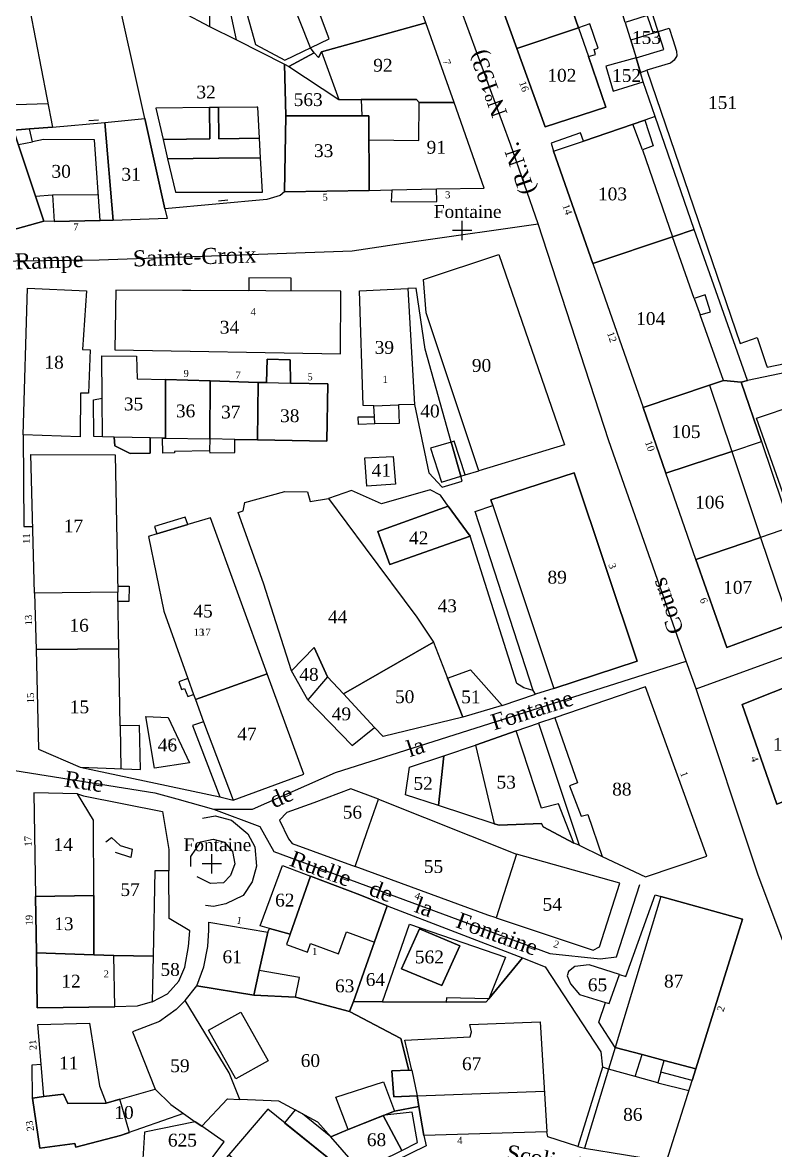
# Model space of a CAD drawing. Extents: x 1207245 to 1207999, y 6153356 to 6154119.
# Drawn here: x 1207398.5 to 1207515.9, y 6153678.6 to 6153854.7 of the extents above; entities that cross this region are included whole.
import ezdxf

# ---------------------------------------------------------------- set-up
doc = ezdxf.new("R2010")
doc.units = 0
doc.linetypes.add('CONTINU', pattern=[0])
doc.layers.get('0').update_dxf_attribs({"linetype": 'CONTINU'})
for name, color, linetype in [('1PARCELLE', 7, 'CONTINU'), ('1TROUPARCELLE', 7, 'CONTINU'), ('1ZONCOMM', 7, 'CONTINU'), ('3BATIDUR', 7, 'CONTINU'), ('3BATILEGER', 7, 'CONTINU'), ('3CALVAIRE', 7, 'CONTINU'), ('3CALVAIRETEX', 7, 'CONTINU'), ('3FISCLINE', 7, 'CONTINUOUS'), ('3LIMNONPARC', 7, 'CONTINU'), ('3MURNONMI', 7, 'CONTINU'), ('3NUMVOIE', 7, 'CONTINU'), ('3PARCELLETEX', 7, 'CONTINU'), ('3SENTIER', 7, 'CONTINU'), ('3SENTIERTEX', 7, 'CONTINU'), ('3TROUBATI', 7, 'CONTINU'), ('3ZONCOMMTEX', 7, 'CONTINU')]:
    doc.layers.add(name, color=color, linetype=linetype)
doc.styles.get("Standard").update_dxf_attribs({"font": 'Times New Roman'})

# ---------------------------------------------------------------- blocks, each defined once
blk = doc.blocks.new('MURNOMI')
blk.add_line((-0.75, 0.5), (0.75, 0.5))
blk = doc.blocks.new('DETATOPO')
for points in [[(-1.5, 0), (1.5, 0)], [(0, -1.5), (0, 1.5)]]:
    blk.add_lwpolyline(points)

msp = doc.modelspace()

# ---------------------------------------------------------------- linework, layer by layer
at = {"layer": '1PARCELLE'}
for points in [[(1207495.28, 6153845.43), (1207494.18, 6153849.16), (1207498.48, 6153850.46), (1207496.76, 6153856.01), (1207492.47, 6153854.66), (1207490.54, 6153861.13), (1207492.84, 6153871.37), (1207494.24, 6153876.37), (1207495.41, 6153879.7), (1207497.15, 6153883.33), (1207501.12, 6153889.75), (1207513.96, 6153875.24), (1207524.72, 6153830.49), (1207529.96, 6153805.1), (1207553.99, 6153809.67), (1207550.34, 6153807.08), (1207531.99, 6153803.11), (1207527.53, 6153802.12), (1207511.57, 6153798.78), (1207503.24, 6153822.34), (1207497.17, 6153839.97), (1207495.28, 6153845.43)], [(1207388.35, 6153840.47), (1207395.73, 6153841.8), (1207397.05, 6153837.87), (1207399.56, 6153838.07), (1207403.12, 6153838.35), (1207411.29, 6153839.07), (1207417.54, 6153839.67), (1207412.61, 6153861.95), (1207408.18, 6153882.68), (1207394.87, 6153878.09), (1207394.25, 6153879.73), (1207389.67, 6153878.12), (1207382.13, 6153875.63), (1207388.35, 6153840.47)], [(1207481.05, 6153865.86), (1207481.64, 6153864.16), (1207482.52, 6153864.45), (1207482.85, 6153863.56), (1207481.93, 6153863.29), (1207485.18, 6153853.85), (1207475.57, 6153850.61), (1207471.26, 6153862.56), (1207481.05, 6153865.86)], [(1207436.89, 6153859.91), (1207430.47, 6153858.29), (1207427.55, 6153857.6), (1207423.23, 6153856.59), (1207423.3, 6153856.31), (1207427.63, 6153854.05), (1207431.83, 6153851.97), (1207439.3, 6153848.17), (1207440.02, 6153847.8), (1207443.95, 6153849.95), (1207444.63, 6153849.19), (1207445.11, 6153850.11), (1207461.38, 6153854.63), (1207457.68, 6153864.76), (1207443.28, 6153860.19), (1207437.45, 6153858.32), (1207437.36, 6153858.58), (1207436.89, 6153859.91)], [(1207417.54, 6153839.67), (1207412.61, 6153861.95), (1207423.3, 6153856.31), (1207427.63, 6153854.05), (1207431.83, 6153851.97), (1207439.3, 6153848.17), (1207439.52, 6153840.1), (1207439.3, 6153828.24), (1207438.62, 6153827.66), (1207436.55, 6153827.03), (1207420.66, 6153825.58), (1207417.54, 6153839.67)], [(1207494.18, 6153849.16), (1207498.48, 6153850.46), (1207496.76, 6153856.01), (1207492.47, 6153854.66), (1207494.18, 6153849.16)], [(1207451.29, 6153842.63), (1207459.93, 6153842.63), (1207460.35, 6153842.17), (1207465.78, 6153842.17), (1207461.38, 6153854.63), (1207445.11, 6153850.11), (1207444.63, 6153849.19), (1207443.95, 6153849.95), (1207440.02, 6153847.8), (1207447.79, 6153842.63), (1207451.29, 6153842.63)], [(1207485.18, 6153853.85), (1207475.57, 6153850.61), (1207479.99, 6153838.36), (1207489.45, 6153841.45), (1207486.73, 6153849.35), (1207487.84, 6153849.69), (1207487.63, 6153850.47), (1207488.24, 6153850.66), (1207486.94, 6153854.45), (1207485.18, 6153853.85)], [(1207439.52, 6153840.1), (1207439.3, 6153848.17), (1207440.02, 6153847.8), (1207447.79, 6153842.63), (1207451.29, 6153842.63), (1207451.39, 6153840.08), (1207439.52, 6153840.1)], [(1207495.28, 6153845.43), (1207494.18, 6153849.16), (1207489.45, 6153847.83), (1207490.61, 6153843.96), (1207495.28, 6153845.43)], [(1207451.29, 6153842.63), (1207451.39, 6153840.08), (1207452.47, 6153840.08), (1207452.55, 6153828.47), (1207456.07, 6153828.53), (1207455.98, 6153826.69), (1207463.09, 6153826.72), (1207463.03, 6153828.72), (1207470.49, 6153828.82), (1207465.78, 6153842.17), (1207460.35, 6153842.17), (1207459.93, 6153842.63), (1207451.29, 6153842.63)], [(1207388.35, 6153840.47), (1207395.73, 6153841.8), (1207397.05, 6153837.87), (1207400.46, 6153827.58), (1207401.77, 6153823.66), (1207394.46, 6153821.65), (1207388.35, 6153840.47)], [(1207397.05, 6153837.87), (1207399.56, 6153838.07), (1207403.12, 6153838.35), (1207411.29, 6153839.07), (1207412.57, 6153823.79), (1207410.54, 6153823.79), (1207403.38, 6153823.63), (1207401.77, 6153823.66), (1207400.46, 6153827.58), (1207397.05, 6153837.87)], [(1207411.29, 6153839.07), (1207417.54, 6153839.67), (1207420.66, 6153825.58), (1207421.03, 6153824.07), (1207412.57, 6153823.79), (1207411.29, 6153839.07)], [(1207439.3, 6153828.24), (1207439.52, 6153840.1), (1207451.39, 6153840.08), (1207452.47, 6153840.08), (1207452.55, 6153828.47), (1207439.3, 6153828.24)], [(1207503.24, 6153822.34), (1207497.17, 6153839.97), (1207495.56, 6153839.44), (1207485.97, 6153836.17), (1207485.49, 6153837.46), (1207480.91, 6153835.83), (1207481.31, 6153834.59), (1207487.41, 6153817.06), (1207499.88, 6153821.22), (1207503.24, 6153822.34)], [(1207511.57, 6153798.78), (1207503.24, 6153822.34), (1207499.88, 6153821.22), (1207487.41, 6153817.06), (1207495.26, 6153794.57), (1207505.61, 6153798.08), (1207507.83, 6153798.82), (1207510.55, 6153798.54), (1207511.57, 6153798.78)], [(1207469.64, 6153784.72), (1207461.42, 6153809.37), (1207460.99, 6153814.57), (1207472.78, 6153818.46), (1207483.01, 6153788.77), (1207469.64, 6153784.72)], [(1207398.57, 6153790.33), (1207399.22, 6153813.18), (1207408.41, 6153812.8), (1207407.78, 6153803.61), (1207408.99, 6153803.58), (1207408.72, 6153796.84), (1207407.49, 6153796.83), (1207407.43, 6153790.03), (1207398.57, 6153790.33)], [(1207448.12, 6153812.75), (1207413, 6153812.88), (1207412.85, 6153803.56), (1207448.04, 6153802.96), (1207448.12, 6153812.75)], [(1207458.54, 6153813.16), (1207459.61, 6153795.04), (1207457.09, 6153795.02), (1207457.23, 6153792.07), (1207453.43, 6153792.05), (1207450.87, 6153791.95), (1207450.8, 6153793.11), (1207453.37, 6153793.12), (1207453.28, 6153794.85), (1207451.6, 6153794.87), (1207451.04, 6153812.8), (1207458.54, 6153813.16)], [(1207458.54, 6153813.16), (1207459.61, 6153795.04), (1207461.86, 6153784.38), (1207463.94, 6153782.17), (1207467.04, 6153783.1), (1207466.83, 6153783.87), (1207465.33, 6153789.19), (1207461.27, 6153803.71), (1207459.84, 6153813.23), (1207458.54, 6153813.16)], [(1207420.31, 6153789.81), (1207418.34, 6153789.85), (1207418.38, 6153787.47), (1207415.25, 6153787.38), (1207412.84, 6153788.6), (1207412.75, 6153789.95), (1207410.91, 6153789.99), (1207409.56, 6153790.04), (1207409.53, 6153795.78), (1207410.87, 6153796.02), (1207410.82, 6153802.63), (1207416.21, 6153802.6), (1207416.31, 6153799.06), (1207420.73, 6153798.93), (1207420.74, 6153789.81), (1207420.31, 6153789.81)], [(1207435.09, 6153789.54), (1207435.22, 6153798.5), (1207436.51, 6153798.47), (1207436.6, 6153802.14), (1207440.21, 6153802.03), (1207440.28, 6153798.36), (1207446.1, 6153798.3), (1207445.91, 6153789.33), (1207435.09, 6153789.54)], [(1207527.53, 6153802.12), (1207511.57, 6153798.78), (1207510.55, 6153798.54), (1207513.72, 6153789.3), (1207517.04, 6153779.56), (1207518.29, 6153775.91), (1207519.06, 6153773.7), (1207522.25, 6153764.34), (1207522.74, 6153766.75), (1207534.91, 6153781.96), (1207537.79, 6153784.24), (1207538.88, 6153788.1), (1207535.08, 6153788.5), (1207532.23, 6153793.55), (1207525.88, 6153787.01), (1207519.98, 6153799.1), (1207527.66, 6153801.88), (1207527.53, 6153802.12)], [(1207420.31, 6153789.81), (1207420.74, 6153789.81), (1207420.73, 6153798.93), (1207427.7, 6153798.73), (1207427.65, 6153789.67), (1207427.64, 6153787.82), (1207422.17, 6153787.74), (1207422.15, 6153787.5), (1207420.33, 6153787.48), (1207420.31, 6153789.81)], [(1207435.09, 6153789.54), (1207435.22, 6153798.5), (1207427.7, 6153798.73), (1207427.65, 6153789.67), (1207427.64, 6153787.82), (1207427.66, 6153787.51), (1207431.56, 6153787.58), (1207431.57, 6153789.6), (1207435.09, 6153789.54)], [(1207513.72, 6153789.3), (1207510.55, 6153798.54), (1207507.83, 6153798.82), (1207505.61, 6153798.08), (1207495.26, 6153794.57), (1207498.83, 6153784.32), (1207509.09, 6153787.74), (1207513.72, 6153789.3)], [(1207518.29, 6153775.91), (1207513.61, 6153774.32), (1207503.51, 6153770.88), (1207498.83, 6153784.32), (1207509.09, 6153787.74), (1207513.72, 6153789.3), (1207517.04, 6153779.56), (1207518.29, 6153775.91)], [(1207413.31, 6153765.79), (1207400.33, 6153765.61), (1207399.77, 6153787.23), (1207412.92, 6153787.21), (1207413.31, 6153765.79)], [(1207452.15, 6153782.31), (1207451.88, 6153786.72), (1207456.26, 6153786.95), (1207456.62, 6153782.62), (1207452.15, 6153782.31)], [(1207478.5, 6153749.85), (1207478.13, 6153750.43), (1207469.07, 6153778.35), (1207471.8, 6153779.31), (1207471.52, 6153780.15), (1207484.51, 6153784.38), (1207494.36, 6153754.99), (1207481.35, 6153750.73), (1207478.5, 6153749.85)], [(1207446.16, 6153780.39), (1207451.92, 6153772.67), (1207459.97, 6153761.84), (1207462.59, 6153757.98), (1207448.55, 6153749.92), (1207446.01, 6153752.56), (1207443.95, 6153757.12), (1207440.42, 6153753.47), (1207436.03, 6153767.15), (1207432.11, 6153778.19), (1207432.86, 6153778.47), (1207433.13, 6153779.77), (1207439.37, 6153781.5), (1207442.9, 6153781.43), (1207443.32, 6153779.93), (1207446.16, 6153780.39)], [(1207464.76, 6153752.34), (1207468.36, 6153753.63), (1207473.28, 6153748.1), (1207478.5, 6153749.85), (1207478.13, 6153750.43), (1207476.66, 6153750.84), (1207475.59, 6153751.52), (1207468.29, 6153774.48), (1207455.78, 6153770.08), (1207453.86, 6153775.21), (1207464.88, 6153779.21), (1207463.68, 6153780.88), (1207462.07, 6153781.75), (1207454.47, 6153779.53), (1207449.76, 6153781.64), (1207446.16, 6153780.39), (1207451.92, 6153772.67), (1207459.97, 6153761.84), (1207462.59, 6153757.98), (1207464.76, 6153752.34)], [(1207468.29, 6153774.48), (1207455.78, 6153770.08), (1207453.86, 6153775.21), (1207464.88, 6153779.21), (1207468.29, 6153774.48)], [(1207436.62, 6153753.02), (1207427.77, 6153777.35), (1207424.25, 6153776.3), (1207419.4, 6153774.85), (1207418.1, 6153774.47), (1207420.49, 6153762.81), (1207424.25, 6153752.29), (1207422.82, 6153751.75), (1207423.27, 6153750.59), (1207423.74, 6153750.75), (1207424.23, 6153749.5), (1207425.14, 6153749.81), (1207425.43, 6153749.02), (1207436.62, 6153753.02)], [(1207522.25, 6153764.34), (1207519.06, 6153773.7), (1207518.29, 6153775.91), (1207513.61, 6153774.32), (1207503.51, 6153770.88), (1207508.31, 6153757.15), (1207518.16, 6153760.77), (1207521.93, 6153762.13), (1207522.25, 6153764.34)], [(1207413.47, 6153756.9), (1207413.31, 6153765.79), (1207400.33, 6153765.61), (1207400.56, 6153756.83), (1207413.47, 6153756.9)], [(1207464.76, 6153752.34), (1207467.13, 6153746.25), (1207454.69, 6153743.22), (1207453.35, 6153744.67), (1207448.55, 6153749.92), (1207462.59, 6153757.98), (1207464.76, 6153752.34)], [(1207413.47, 6153756.9), (1207400.56, 6153756.83), (1207400.96, 6153741.29), (1207407.43, 6153738.47), (1207416.87, 6153738.09), (1207416.71, 6153744.94), (1207413.69, 6153744.93), (1207413.47, 6153756.9)], [(1207446.01, 6153752.56), (1207442.96, 6153748.95), (1207440.42, 6153753.47), (1207443.95, 6153757.12), (1207446.01, 6153752.56)], [(1207436.62, 6153753.02), (1207425.43, 6153749.02), (1207426.67, 6153745.51), (1207424.99, 6153744.94), (1207429.21, 6153733.83), (1207431.33, 6153733.31), (1207442.33, 6153737.36), (1207436.62, 6153753.02)], [(1207464.76, 6153752.34), (1207468.36, 6153753.63), (1207473.28, 6153748.1), (1207467.13, 6153746.25), (1207464.76, 6153752.34)], [(1207534.01, 6153739.16), (1207534.02, 6153738.51), (1207527.57, 6153736.73), (1207527.01, 6153736.95), (1207526.17, 6153736.62), (1207516.13, 6153732.69), (1207510.73, 6153748.26), (1207520.39, 6153752.11), (1207522.38, 6153752.84), (1207527.04, 6153752.35), (1207526.81, 6153743.29), (1207531.77, 6153740.08), (1207531.37, 6153738.97), (1207532.01, 6153738.68), (1207534.01, 6153739.16)], [(1207448.55, 6153749.92), (1207446.01, 6153752.56), (1207442.96, 6153748.95), (1207449.9, 6153741.83), (1207453.35, 6153744.67), (1207448.55, 6153749.92)], [(1207478.96, 6153745.3), (1207485.27, 6153726.27), (1207488.89, 6153724.5), (1207495.62, 6153721.33), (1207505.2, 6153724.58), (1207495.62, 6153751), (1207481.51, 6153746.16), (1207478.96, 6153745.3)], [(1207419.06, 6153738.32), (1207417.68, 6153746.38), (1207421.18, 6153746.23), (1207424.49, 6153739.12), (1207419.06, 6153738.32)], [(1207464.2, 6153740.23), (1207469.11, 6153741.88), (1207475.44, 6153744.11), (1207478.96, 6153745.3), (1207485.27, 6153726.27), (1207484.47, 6153726.6), (1207479.68, 6153729.16), (1207479.4, 6153729.66), (1207472.79, 6153729.41), (1207472.01, 6153729.63), (1207463.35, 6153732.46), (1207464.2, 6153740.23)], [(1207464.2, 6153740.23), (1207463.35, 6153732.46), (1207458.18, 6153734.12), (1207458.84, 6153738.45), (1207464.2, 6153740.23)], [(1207450.33, 6153722.93), (1207452.19, 6153728.28), (1207454, 6153733.44), (1207449.68, 6153735.09), (1207443.88, 6153732.89), (1207439.67, 6153731.36), (1207438.56, 6153730.19), (1207439.95, 6153727.29), (1207440.52, 6153726.53), (1207450.33, 6153722.93)], [(1207409.56, 6153718.44), (1207409.52, 6153730.17), (1207407.01, 6153734.3), (1207400.23, 6153734.47), (1207400.48, 6153718.27), (1207409.56, 6153718.44)], [(1207409.59, 6153709.16), (1207409.56, 6153718.44), (1207409.52, 6153730.17), (1207407.01, 6153734.3), (1207407.95, 6153734), (1207420.29, 6153731.55), (1207421.25, 6153725.62), (1207421.26, 6153722.28), (1207419.1, 6153722.28), (1207418.81, 6153708.98), (1207412.7, 6153709.06), (1207409.59, 6153709.16)], [(1207450.33, 6153722.93), (1207452.19, 6153728.28), (1207454, 6153733.44), (1207475.52, 6153724.86), (1207472.34, 6153714.92), (1207471.04, 6153715.35), (1207450.33, 6153722.93)], [(1207475.52, 6153724.86), (1207472.34, 6153714.92), (1207487.48, 6153709.91), (1207488.48, 6153710.41), (1207491.63, 6153720.33), (1207475.52, 6153724.86)], [(1207443.4, 6153721.43), (1207440.18, 6153712.39), (1207436.96, 6153713.28), (1207435.51, 6153713.69), (1207438.99, 6153723.12), (1207443.4, 6153721.43)], [(1207421.26, 6153722.28), (1207419.1, 6153722.28), (1207418.81, 6153708.98), (1207418.68, 6153701.82), (1207421.05, 6153703.09), (1207422.85, 6153705.05), (1207423.79, 6153707.27), (1207424.36, 6153710.45), (1207424.54, 6153712.91), (1207421.35, 6153714.84), (1207421.26, 6153722.28)], [(1207449.46, 6153700.32), (1207441.03, 6153702.59), (1207434.52, 6153702.9), (1207435.38, 6153706.72), (1207436.72, 6153712.7), (1207436.96, 6153713.28), (1207440.18, 6153712.39), (1207443.4, 6153721.43), (1207451.07, 6153718.52), (1207455.35, 6153716.84), (1207450.1, 6153701.87), (1207449.46, 6153700.32)], [(1207409.59, 6153709.16), (1207409.56, 6153718.44), (1207400.48, 6153718.27), (1207400.62, 6153709.46), (1207409.59, 6153709.16)], [(1207503.47, 6153691.39), (1207498.57, 6153692.69), (1207495.11, 6153693.61), (1207490.89, 6153694.73), (1207488.38, 6153698.64), (1207489.4, 6153701.71), (1207490, 6153701.55), (1207491.59, 6153706.11), (1207492.58, 6153705.8), (1207497.14, 6153718.52), (1207498.04, 6153718.25), (1207510.77, 6153714.75), (1207503.47, 6153691.39)], [(1207454.59, 6153701.86), (1207450.1, 6153701.87), (1207455.35, 6153716.84), (1207476.45, 6153708.69), (1207471.21, 6153702.33), (1207470.78, 6153701.82), (1207464.54, 6153701.79), (1207454.59, 6153701.86)], [(1207434.52, 6153702.9), (1207425.66, 6153704.32), (1207426.74, 6153707.29), (1207427.36, 6153710.48), (1207427.51, 6153713.02), (1207427.5, 6153714.27), (1207436.72, 6153712.7), (1207435.38, 6153706.72), (1207434.52, 6153702.9)], [(1207457.57, 6153706.97), (1207460.38, 6153713.23), (1207466.66, 6153710.58), (1207463.86, 6153704.41), (1207457.57, 6153706.97)], [(1207409.59, 6153709.16), (1207412.7, 6153709.06), (1207418.81, 6153708.98), (1207418.68, 6153701.82), (1207416.32, 6153701.14), (1207412.87, 6153701.05), (1207400.75, 6153700.89), (1207400.62, 6153709.46), (1207409.59, 6153709.16)], [(1207460.3, 6153685.5), (1207460.03, 6153687.18), (1207456.39, 6153687.03), (1207456.07, 6153691.05), (1207458.72, 6153691.15), (1207457.48, 6153696.1), (1207449.46, 6153700.32), (1207450.1, 6153701.87), (1207454.59, 6153701.86), (1207464.54, 6153701.79), (1207470.78, 6153701.82), (1207471.21, 6153702.33), (1207476.45, 6153708.69), (1207480.01, 6153707.32), (1207488.66, 6153694.02), (1207488.96, 6153691.62), (1207485.09, 6153679.27), (1207480.39, 6153680.77), (1207480.24, 6153681.57), (1207461.05, 6153680.98), (1207460.3, 6153685.5)], [(1207489.4, 6153701.71), (1207490, 6153701.55), (1207491.59, 6153706.11), (1207486.85, 6153707.62), (1207484.61, 6153707.33), (1207483.62, 6153706.56), (1207483.4, 6153705.89), (1207483.96, 6153704.62), (1207485.36, 6153702.98), (1207489.4, 6153701.71)], [(1207432.33, 6153686.62), (1207430.67, 6153690.74), (1207423.83, 6153702.05), (1207425.66, 6153704.32), (1207434.52, 6153702.9), (1207441.03, 6153702.59), (1207449.46, 6153700.32), (1207457.48, 6153696.1), (1207458.72, 6153691.15), (1207456.07, 6153691.05), (1207456.39, 6153687.03), (1207460.03, 6153687.18), (1207460.3, 6153685.5), (1207456.5, 6153684.76), (1207449.25, 6153681.92), (1207446.53, 6153680.79), (1207444.53, 6153683.07), (1207438.42, 6153686.33), (1207432.33, 6153686.62)], [(1207426.41, 6153682.45), (1207430.42, 6153686.68), (1207432.33, 6153686.62), (1207430.67, 6153690.74), (1207423.83, 6153702.05), (1207422.41, 6153700.65), (1207419.81, 6153698.78), (1207415.62, 6153697.17), (1207419.14, 6153688.23), (1207421.57, 6153685.82), (1207423.56, 6153684.4), (1207425.4, 6153683.12), (1207426.41, 6153682.45)], [(1207411.51, 6153686.03), (1207405.51, 6153685.95), (1207404.83, 6153687.42), (1207401.79, 6153687.04), (1207400, 6153686.8), (1207399.93, 6153692.03), (1207401.37, 6153692.12), (1207400.86, 6153698.28), (1207408.88, 6153698.5), (1207410.48, 6153688.75), (1207411.51, 6153686.03)], [(1207488.96, 6153691.62), (1207485.09, 6153679.27), (1207486.11, 6153679.01), (1207498.94, 6153676.92), (1207502.9, 6153689.56), (1207503.47, 6153691.39), (1207498.57, 6153692.69), (1207495.11, 6153693.61), (1207490.89, 6153694.73), (1207489.86, 6153691.32), (1207488.96, 6153691.62)], [(1207419.14, 6153688.23), (1207421.57, 6153685.82), (1207423.56, 6153684.4), (1207413.73, 6153680.98), (1207406.79, 6153679.17), (1207406.62, 6153679.71), (1207401.17, 6153679), (1207400, 6153686.8), (1207401.79, 6153687.04), (1207404.83, 6153687.42), (1207405.51, 6153685.95), (1207411.51, 6153686.03), (1207419.14, 6153688.23)], [(1207430.66, 6153677.96), (1207429.51, 6153676.68), (1207431.72, 6153674.95), (1207432.02, 6153675.26), (1207432.91, 6153674.55), (1207433.7, 6153675.57), (1207437.31, 6153672.72), (1207434.31, 6153669.1), (1207435.79, 6153668.05), (1207437.74, 6153670.55), (1207439.49, 6153669.26), (1207440.37, 6153670.32), (1207442.84, 6153668.37), (1207448.61, 6153675.45), (1207436.72, 6153685.09), (1207430.66, 6153677.96)], [(1207446.53, 6153680.79), (1207449.25, 6153681.92), (1207456.5, 6153684.76), (1207460.3, 6153685.5), (1207461.05, 6153680.98), (1207461.42, 6153679.37), (1207451.85, 6153674.68), (1207446.53, 6153680.79)], [(1207426.41, 6153682.45), (1207425.4, 6153683.12), (1207417.49, 6153681.48), (1207417.1, 6153675.69), (1207416.79, 6153671.43), (1207426.55, 6153670.73), (1207426.45, 6153669.97), (1207428.32, 6153669.47), (1207429.5, 6153668.6), (1207429.66, 6153667.69), (1207429.61, 6153666.98), (1207429.11, 6153666.44), (1207432.77, 6153667.6), (1207433.44, 6153668.71), (1207433.5, 6153669.92), (1207432.26, 6153672.87), (1207430.75, 6153674.41), (1207428.01, 6153675.94), (1207428.14, 6153677.65), (1207429.92, 6153680.01), (1207426.41, 6153682.45)]]:
    msp.add_lwpolyline(points, close=True, dxfattribs=at)
at = {"layer": '1TROUPARCELLE'}
msp.add_lwpolyline([(1207457.57, 6153706.97), (1207460.38, 6153713.23), (1207466.66, 6153710.58), (1207463.86, 6153704.41), (1207457.57, 6153706.97)], close=True, dxfattribs=at)
at = {"layer": '1ZONCOMM'}
for points in [[(1207523.67, 6153693.73), (1207513.19, 6153721.74), (1207503.57, 6153750.67), (1207502.01, 6153755.01), (1207489.92, 6153789.36), (1207478.89, 6153823.22), (1207474.62, 6153835.51), (1207462.93, 6153867.41)], [(1207393.03, 6153817.43), (1207410.38, 6153817.64), (1207449.9, 6153819.01), (1207459.89, 6153820.52), (1207478.89, 6153823.22)], [(1207503.57, 6153750.67), (1207524.58, 6153758.32), (1207592.24, 6153752.02), (1207632.8, 6153748.44), (1207644.94, 6153747.03), (1207663.53, 6153745.41), (1207701.8, 6153740.3)], [(1207397.26, 6153737.95), (1207419.08, 6153734.44), (1207422.54, 6153733.5), (1207428.24, 6153731.92), (1207434.34, 6153731.88), (1207447.26, 6153737.65), (1207502.01, 6153755.01)], [(1207428.24, 6153731.92), (1207435.49, 6153729.22), (1207437.66, 6153725.31), (1207480.74, 6153709.36), (1207488.58, 6153708.53), (1207491.12, 6153708.87), (1207494.77, 6153720.15)]]:
    msp.add_lwpolyline(points, dxfattribs=at)
at = {"layer": '3BATIDUR'}
for points in [[(1207397.05, 6153837.87), (1207395.73, 6153841.8), (1207388.35, 6153840.47), (1207382.13, 6153875.63), (1207389.67, 6153878.12), (1207390.39, 6153876.17), (1207386.83, 6153875.11), (1207387.67, 6153868.85), (1207396.96, 6153870.42), (1207403.12, 6153838.35), (1207399.56, 6153838.07), (1207397.05, 6153837.87)], [(1207481.64, 6153864.16), (1207481.05, 6153865.86), (1207471.26, 6153862.56), (1207475.57, 6153850.61), (1207485.18, 6153853.85), (1207481.93, 6153863.29), (1207481.64, 6153864.16)], [(1207443.28, 6153860.19), (1207437.45, 6153858.32), (1207437.36, 6153858.58), (1207433.19, 6153857.01), (1207434.81, 6153851.22), (1207439.35, 6153848.8), (1207446.31, 6153852.09), (1207443.28, 6153860.19)], [(1207430.47, 6153858.29), (1207427.55, 6153857.6), (1207427.63, 6153854.05), (1207431.83, 6153851.97), (1207430.47, 6153858.29)], [(1207445.11, 6153850.11), (1207447.79, 6153842.63), (1207451.29, 6153842.63), (1207459.93, 6153842.63), (1207460.35, 6153842.17), (1207465.78, 6153842.17), (1207461.38, 6153854.63), (1207445.11, 6153850.11)], [(1207485.18, 6153853.85), (1207486.73, 6153849.35), (1207489.45, 6153841.45), (1207479.99, 6153838.36), (1207475.57, 6153850.61), (1207485.18, 6153853.85)], [(1207494.18, 6153849.16), (1207489.45, 6153847.83), (1207490.61, 6153843.96), (1207495.28, 6153845.43), (1207494.18, 6153849.16)], [(1207451.29, 6153842.63), (1207451.39, 6153840.08), (1207452.47, 6153840.08), (1207452.55, 6153828.47), (1207456.07, 6153828.53), (1207455.98, 6153826.69), (1207463.09, 6153826.72), (1207463.03, 6153828.72), (1207470.49, 6153828.82), (1207465.78, 6153842.17), (1207460.35, 6153842.17), (1207459.93, 6153842.63), (1207451.29, 6153842.63)], [(1207400.46, 6153827.58), (1207397.05, 6153837.87), (1207395.73, 6153841.8), (1207388.35, 6153840.47), (1207394.46, 6153821.65), (1207401.77, 6153823.66), (1207400.46, 6153827.58)], [(1207420.39, 6153836.43), (1207427.65, 6153836.52), (1207427.6, 6153841.38), (1207419.27, 6153841.28), (1207420.39, 6153836.43)], [(1207429.06, 6153836.53), (1207435.43, 6153836.59), (1207435.18, 6153841.45), (1207434.98, 6153841.45), (1207429.01, 6153841.38), (1207429.06, 6153836.53)], [(1207451.39, 6153840.08), (1207439.52, 6153840.1), (1207439.3, 6153828.24), (1207452.55, 6153828.47), (1207452.47, 6153840.08), (1207451.39, 6153840.08)], [(1207499.88, 6153821.22), (1207487.41, 6153817.06), (1207481.31, 6153834.59), (1207485.97, 6153836.17), (1207495.56, 6153839.44), (1207496.85, 6153835.4), (1207495.16, 6153834.77), (1207499.88, 6153821.22)], [(1207399.56, 6153838.07), (1207397.05, 6153837.87), (1207400.46, 6153827.58), (1207403.15, 6153827.79), (1207403.38, 6153823.63), (1207410.54, 6153823.79), (1207409.66, 6153836.34), (1207401.71, 6153836.41), (1207400.02, 6153836.06), (1207399.56, 6153838.07)], [(1207422.3, 6153828.17), (1207435.87, 6153828.2), (1207435.59, 6153833.54), (1207429.09, 6153833.47), (1207421.09, 6153833.39), (1207422.3, 6153828.17)], [(1207499.88, 6153821.22), (1207487.41, 6153817.06), (1207495.26, 6153794.57), (1207505.61, 6153798.08), (1207507.83, 6153798.82), (1207504.17, 6153809.04), (1207505.79, 6153809.53), (1207504.95, 6153812.16), (1207503.24, 6153811.58), (1207499.88, 6153821.22)], [(1207461.42, 6153809.37), (1207460.99, 6153814.57), (1207472.78, 6153818.46), (1207483.01, 6153788.77), (1207469.64, 6153784.72), (1207461.42, 6153809.37)], [(1207412.85, 6153803.56), (1207448.04, 6153802.96), (1207448.12, 6153812.75), (1207440.37, 6153812.78), (1207440.38, 6153814.79), (1207433.77, 6153814.82), (1207433.76, 6153812.8), (1207413, 6153812.88), (1207412.85, 6153803.56)], [(1207399.22, 6153813.18), (1207408.41, 6153812.8), (1207407.78, 6153803.61), (1207408.99, 6153803.58), (1207408.72, 6153796.84), (1207407.49, 6153796.83), (1207407.43, 6153790.03), (1207398.57, 6153790.33), (1207399.22, 6153813.18)], [(1207453.37, 6153793.12), (1207453.28, 6153794.85), (1207451.6, 6153794.87), (1207451.04, 6153812.8), (1207458.54, 6153813.16), (1207459.61, 6153795.04), (1207457.09, 6153795.02), (1207457.23, 6153792.07), (1207453.43, 6153792.05), (1207453.37, 6153793.12)], [(1207420.74, 6153789.81), (1207420.31, 6153789.81), (1207418.34, 6153789.85), (1207412.75, 6153789.95), (1207410.91, 6153789.99), (1207410.87, 6153796.02), (1207410.82, 6153802.63), (1207416.21, 6153802.6), (1207416.31, 6153799.06), (1207420.73, 6153798.93), (1207420.74, 6153789.81)], [(1207435.09, 6153789.54), (1207445.91, 6153789.33), (1207446.1, 6153798.3), (1207440.28, 6153798.36), (1207440.21, 6153802.03), (1207436.6, 6153802.14), (1207436.51, 6153798.47), (1207435.22, 6153798.5), (1207435.09, 6153789.54)], [(1207420.74, 6153789.81), (1207427.65, 6153789.67), (1207427.7, 6153798.73), (1207420.73, 6153798.93), (1207420.74, 6153789.81)], [(1207427.65, 6153789.67), (1207427.7, 6153798.73), (1207435.22, 6153798.5), (1207435.09, 6153789.54), (1207431.57, 6153789.6), (1207427.65, 6153789.67)], [(1207505.61, 6153798.08), (1207509.09, 6153787.74), (1207498.83, 6153784.32), (1207495.26, 6153794.57), (1207505.61, 6153798.08)], [(1207466.83, 6153783.87), (1207465.33, 6153789.19), (1207462.08, 6153788.25), (1207463.82, 6153782.94), (1207466.83, 6153783.87)], [(1207400.33, 6153765.61), (1207399.77, 6153787.23), (1207412.92, 6153787.21), (1207413.31, 6153765.79), (1207400.33, 6153765.61)], [(1207451.88, 6153786.72), (1207456.26, 6153786.95), (1207456.62, 6153782.62), (1207452.15, 6153782.31), (1207451.88, 6153786.72)], [(1207509.09, 6153787.74), (1207513.61, 6153774.32), (1207503.51, 6153770.88), (1207498.83, 6153784.32), (1207509.09, 6153787.74)], [(1207481.35, 6153750.73), (1207494.36, 6153754.99), (1207484.51, 6153784.38), (1207471.52, 6153780.15), (1207471.8, 6153779.31), (1207481.35, 6153750.73)], [(1207468.29, 6153774.48), (1207464.88, 6153779.21), (1207453.86, 6153775.21), (1207455.78, 6153770.08), (1207468.29, 6153774.48)], [(1207436.62, 6153753.02), (1207427.77, 6153777.35), (1207424.25, 6153776.3), (1207419.4, 6153774.85), (1207418.1, 6153774.47), (1207420.49, 6153762.81), (1207424.25, 6153752.29), (1207425.14, 6153749.81), (1207425.43, 6153749.02), (1207436.62, 6153753.02)], [(1207513.61, 6153774.32), (1207518.16, 6153760.77), (1207508.31, 6153757.15), (1207503.51, 6153770.88), (1207513.61, 6153774.32)], [(1207413.47, 6153756.9), (1207413.31, 6153765.79), (1207400.33, 6153765.61), (1207400.56, 6153756.83), (1207413.47, 6153756.9)], [(1207400.56, 6153756.83), (1207400.96, 6153741.29), (1207407.43, 6153738.47), (1207416.87, 6153738.09), (1207416.71, 6153744.94), (1207413.69, 6153744.93), (1207413.47, 6153756.9), (1207400.56, 6153756.83)], [(1207425.43, 6153749.02), (1207426.67, 6153745.51), (1207424.99, 6153744.94), (1207429.21, 6153733.83), (1207431.33, 6153733.31), (1207442.33, 6153737.36), (1207436.62, 6153753.02), (1207425.43, 6153749.02)], [(1207464.76, 6153752.34), (1207468.36, 6153753.63), (1207473.28, 6153748.1), (1207467.13, 6153746.25), (1207464.76, 6153752.34)], [(1207488.89, 6153724.5), (1207495.62, 6153721.33), (1207505.2, 6153724.58), (1207495.62, 6153751), (1207481.51, 6153746.16), (1207485.03, 6153735.99), (1207483.8, 6153735.55), (1207485.63, 6153730.8), (1207486.64, 6153731.06), (1207488.89, 6153724.5)], [(1207526.17, 6153736.62), (1207527.01, 6153736.95), (1207525.53, 6153740.91), (1207523.65, 6153745.09), (1207523.08, 6153744.84), (1207520.39, 6153752.11), (1207510.73, 6153748.26), (1207516.13, 6153732.69), (1207526.17, 6153736.62)], [(1207417.68, 6153746.38), (1207421.18, 6153746.23), (1207424.49, 6153739.12), (1207419.06, 6153738.32), (1207417.68, 6153746.38)], [(1207475.44, 6153744.11), (1207469.11, 6153741.88), (1207472.01, 6153729.63), (1207472.79, 6153729.41), (1207479.4, 6153729.66), (1207479.68, 6153729.16), (1207484.47, 6153726.6), (1207482.08, 6153732.72), (1207479.43, 6153732.05), (1207475.44, 6153744.11)], [(1207463.35, 6153732.46), (1207458.18, 6153734.12), (1207458.84, 6153738.45), (1207464.2, 6153740.23), (1207463.35, 6153732.46)], [(1207449.68, 6153735.09), (1207443.88, 6153732.89), (1207439.67, 6153731.36), (1207438.56, 6153730.19), (1207439.95, 6153727.29), (1207440.52, 6153726.53), (1207450.33, 6153722.93), (1207452.19, 6153728.28), (1207454, 6153733.44), (1207449.68, 6153735.09)], [(1207400.48, 6153718.27), (1207409.56, 6153718.44), (1207409.52, 6153730.17), (1207407.01, 6153734.3), (1207400.23, 6153734.47), (1207400.48, 6153718.27)], [(1207452.19, 6153728.28), (1207454, 6153733.44), (1207475.52, 6153724.86), (1207472.34, 6153714.92), (1207471.04, 6153715.35), (1207450.33, 6153722.93), (1207452.19, 6153728.28)], [(1207472.34, 6153714.92), (1207487.48, 6153709.91), (1207488.48, 6153710.41), (1207491.63, 6153720.33), (1207475.52, 6153724.86), (1207472.34, 6153714.92)], [(1207440.18, 6153712.39), (1207436.96, 6153713.28), (1207435.51, 6153713.69), (1207438.99, 6153723.12), (1207443.4, 6153721.43), (1207440.18, 6153712.39)], [(1207451.07, 6153718.52), (1207443.4, 6153721.43), (1207440.18, 6153712.39), (1207439.62, 6153710.8), (1207442.89, 6153709.6), (1207443.37, 6153710.92), (1207447.73, 6153709.33), (1207448.97, 6153712.77), (1207453.36, 6153711.17), (1207455.35, 6153716.84), (1207451.07, 6153718.52)], [(1207409.56, 6153718.44), (1207409.59, 6153709.16), (1207400.62, 6153709.46), (1207400.48, 6153718.27), (1207409.56, 6153718.44)], [(1207490.89, 6153694.73), (1207495.11, 6153693.61), (1207498.57, 6153692.69), (1207503.47, 6153691.39), (1207510.77, 6153714.75), (1207498.04, 6153718.25), (1207490.89, 6153694.73)], [(1207425.66, 6153704.32), (1207426.74, 6153707.29), (1207427.36, 6153710.48), (1207427.51, 6153713.02), (1207427.5, 6153714.27), (1207436.72, 6153712.7), (1207435.38, 6153706.72), (1207434.52, 6153702.9), (1207425.66, 6153704.32)], [(1207454.59, 6153701.86), (1207458.84, 6153713.94), (1207473.8, 6153708.79), (1207471.21, 6153702.33), (1207464.59, 6153702.46), (1207464.54, 6153701.79), (1207454.59, 6153701.86)], [(1207460.38, 6153713.23), (1207457.57, 6153706.97), (1207463.86, 6153704.41), (1207466.66, 6153710.58), (1207460.38, 6153713.23)], [(1207412.7, 6153709.06), (1207409.59, 6153709.16), (1207400.62, 6153709.46), (1207400.75, 6153700.89), (1207412.87, 6153701.05), (1207412.7, 6153709.06)], [(1207441.03, 6153702.59), (1207441.64, 6153705.63), (1207435.38, 6153706.72), (1207434.52, 6153702.9), (1207441.03, 6153702.59)], [(1207431.75, 6153689.81), (1207427.47, 6153697.42), (1207432.49, 6153700.24), (1207436.75, 6153692.63), (1207431.75, 6153689.81)], [(1207401.79, 6153687.04), (1207401.37, 6153692.12), (1207400.86, 6153698.28), (1207408.88, 6153698.5), (1207410.48, 6153688.75), (1207411.51, 6153686.03), (1207405.51, 6153685.95), (1207404.83, 6153687.42), (1207401.79, 6153687.04)], [(1207460.3, 6153685.5), (1207460.03, 6153687.18), (1207456.39, 6153687.03), (1207456.07, 6153691.05), (1207458.72, 6153691.15), (1207459.2, 6153691.17), (1207458.11, 6153695.85), (1207468.31, 6153696.37), (1207468.49, 6153697.13), (1207468.24, 6153698.31), (1207479.21, 6153698.71), (1207480.24, 6153681.57), (1207461.05, 6153680.98), (1207460.3, 6153685.5)], [(1207498.03, 6153690.84), (1207497.56, 6153689.22), (1207494.05, 6153690.19), (1207495.11, 6153693.61), (1207490.89, 6153694.73), (1207489.86, 6153691.32), (1207486.11, 6153679.01), (1207498.94, 6153676.92), (1207502.9, 6153689.56), (1207498.03, 6153690.84)], [(1207498.03, 6153690.84), (1207498.57, 6153692.69), (1207503.47, 6153691.39), (1207502.9, 6153689.56), (1207498.03, 6153690.84)], [(1207456.5, 6153684.76), (1207449.25, 6153681.92), (1207447.35, 6153686.95), (1207454.79, 6153689.37), (1207456.5, 6153684.76)], [(1207415.12, 6153681.46), (1207413.63, 6153686.65), (1207411.51, 6153686.03), (1207405.51, 6153685.95), (1207404.83, 6153687.42), (1207401.79, 6153687.04), (1207400, 6153686.8), (1207401.17, 6153679), (1207406.62, 6153679.71), (1207406.79, 6153679.17), (1207413.73, 6153680.98), (1207415.12, 6153681.46)], [(1207440.37, 6153670.32), (1207442.84, 6153668.37), (1207448.61, 6153675.45), (1207436.72, 6153685.09), (1207430.66, 6153677.96), (1207433.7, 6153675.57), (1207437.31, 6153672.72), (1207440.37, 6153670.32)], [(1207439.34, 6153682.97), (1207448.61, 6153675.45), (1207449.85, 6153676.97), (1207451.16, 6153675.46), (1207457.63, 6153678.65), (1207454.74, 6153684.08), (1207449.25, 6153681.92), (1207446.53, 6153680.79), (1207446.53, 6153680.79), (1207442.14, 6153684.35), (1207440.96, 6153684.97), (1207439.34, 6153682.97)]]:
    msp.add_lwpolyline(points, close=True, dxfattribs=at)
msp.add_lwpolyline([(1207491.92, 6153867.29), (1207496.83, 6153852.99), (1207493.33, 6153851.91), (1207494.18, 6153849.16), (1207494.85, 6153846.88), (1207495.86, 6153847.2), (1207510.39, 6153804.58), (1207513.04, 6153805.49), (1207514.42, 6153801.45), (1207514.61, 6153800.88), (1207530.17, 6153804.1)], dxfattribs=at)
at = {"layer": '3BATILEGER'}
for points in [[(1207421.09, 6153833.39), (1207429.09, 6153833.47), (1207435.59, 6153833.54), (1207435.43, 6153836.59), (1207429.06, 6153836.53), (1207429.01, 6153841.38), (1207427.6, 6153841.38), (1207427.65, 6153836.52), (1207420.39, 6153836.43), (1207421.09, 6153833.39)], [(1207512.96, 6153792.93), (1207519.15, 6153794.98), (1207523.08, 6153783.49), (1207517.03, 6153781.42), (1207512.96, 6153792.93)], [(1207412.75, 6153789.95), (1207412.84, 6153788.6), (1207415.25, 6153787.38), (1207418.38, 6153787.47), (1207418.34, 6153789.85), (1207412.75, 6153789.95)], [(1207420.74, 6153789.81), (1207427.65, 6153789.67), (1207427.64, 6153787.82), (1207422.17, 6153787.74), (1207422.15, 6153787.5), (1207420.33, 6153787.48), (1207420.31, 6153789.81), (1207420.74, 6153789.81)], [(1207454.97, 6153684.16), (1207454.74, 6153684.08), (1207457.63, 6153678.65), (1207460.09, 6153679.86), (1207459.23, 6153684.62), (1207454.97, 6153684.16)]]:
    msp.add_lwpolyline(points, close=True, dxfattribs=at)
at = {"layer": '3FISCLINE'}
for points in [[(1207443.95, 6153849.95), (1207443.36, 6153850.7), (1207440.03, 6153859.15)], [(1207496.83, 6153852.99), (1207499.34, 6153853.78), (1207499.89, 6153852), (1207500.48, 6153850.19), (1207500.51, 6153849.48), (1207500.13, 6153848.78), (1207499.54, 6153848.34), (1207495.86, 6153847.2)], [(1207395.73, 6153841.8), (1207402.41, 6153842.04)], [(1207452.49, 6153836.36), (1207460.3, 6153836.27), (1207460.35, 6153842.17)], [(1207495.16, 6153834.77), (1207493.69, 6153838.8)], [(1207397.8, 6153835.63), (1207400.02, 6153836.06)], [(1207456.07, 6153828.53), (1207463.03, 6153828.72)], [(1207403.15, 6153827.79), (1207410.25, 6153827.84)], [(1207503.24, 6153811.58), (1207504.17, 6153809.04)], [(1207436.51, 6153798.47), (1207440.28, 6153798.36)], [(1207453.28, 6153794.85), (1207457.09, 6153795.02)], [(1207413.69, 6153744.93), (1207413.79, 6153738.22)], [(1207426.67, 6153745.51), (1207431.33, 6153733.31)], [(1207411.47, 6153726.82), (1207412.34, 6153727.49), (1207413.68, 6153726.21), (1207415.55, 6153725.67), (1207415.35, 6153724.37), (1207412.93, 6153725.12)], [(1207459.2, 6153691.17), (1207460.03, 6153687.18), (1207479.86, 6153687.91)], [(1207494.05, 6153690.19), (1207489.86, 6153691.32)], [(1207497.56, 6153689.22), (1207502.41, 6153688.02)]]:
    msp.add_lwpolyline(points, dxfattribs=at)
at = {"layer": '3LIMNONPARC'}
for points in [[(1207467.53, 6153784.09), (1207465.77, 6153789.31), (1207465.33, 6153789.19), (1207466.83, 6153783.87), (1207467.53, 6153784.09)], [(1207419.4, 6153774.85), (1207424.25, 6153776.3), (1207423.8, 6153777.45), (1207419.03, 6153776), (1207419.4, 6153774.85)]]:
    msp.add_lwpolyline(points, close=True, dxfattribs=at)
at = {"layer": '3SENTIER'}
for points in [[(1207398.57, 6153790.33), (1207398.65, 6153775.99), (1207400.06, 6153775.99)], [(1207467.53, 6153784.09), (1207469.64, 6153784.72)], [(1207413.29, 6153766.68), (1207415.07, 6153766.68), (1207415.05, 6153764.31), (1207413.34, 6153764.33)], [(1207407.43, 6153738.47), (1207429.21, 6153733.83)], [(1207426.51, 6153730.52), (1207428.5, 6153730.86), (1207431.03, 6153730.18), (1207433.61, 6153728.07), (1207434.71, 6153726.05), (1207434.96, 6153723.01), (1207434.29, 6153720.56), (1207432.85, 6153718.41), (1207430.19, 6153717.14), (1207428.25, 6153716.72), (1207426.99, 6153716.85)], [(1207424.71, 6153722.96), (1207424.7, 6153724.53), (1207426.27, 6153726.81), (1207428.21, 6153727.22), (1207429.94, 6153726.76), (1207431.2, 6153725.32), (1207431.55, 6153723.39), (1207430.91, 6153721.57), (1207429.81, 6153720.43), (1207427.75, 6153720.3), (1207425.67, 6153721.32)]]:
    msp.add_lwpolyline(points, dxfattribs=at)
at = {"layer": '3TROUBATI'}
msp.add_lwpolyline([(1207457.57, 6153706.97), (1207460.38, 6153713.23), (1207466.66, 6153710.58), (1207463.86, 6153704.41), (1207457.57, 6153706.97)], close=True, dxfattribs=at)

# ---------------------------------------------------------------- block references
at = {"layer": '3CALVAIRE', "rotation": 90}
for p in [(1207467.03, 6153822.19), (1207427.99, 6153723.38)]:
    msp.add_blockref('DETATOPO', p, dxfattribs=at)
at = {"layer": '3MURNONMI'}
for p, rotation in [((1207409.61, 6153838.92), 5.1), ((1207429.8, 6153826.41), 5.3)]:
    msp.add_blockref('MURNOMI', p, dxfattribs=dict(at, rotation=rotation))

# ---------------------------------------------------------------- texts
at = {"layer": '3CALVAIRETEX'}
msp.add_text('Fontaine', height=2, dxfattribs=at).set_placement((1207462.61, 6153824.16))
at = {"layer": '3NUMVOIE'}
for s, rotation, p in [('7', 289.4, (1207464.02, 6153848.67)), ('16', 290, (1207475.89, 6153845.29)), ('3', 0.5, (1207464.37, 6153827.24)), ('5', 1, (1207445.26, 6153826.84)), ('14', 289.3, (1207482.67, 6153826.1)), ('7', 1, (1207406.37, 6153822.2)), ('12', 289.3, (1207489.62, 6153806.19)), ('9', 358.4, (1207423.54, 6153799.35)), ('7', 358.4, (1207431.65, 6153799.11)), ('5', 359.5, (1207442.88, 6153798.84)), ('10', 289.3, (1207495.55, 6153789.17)), ('11', 91.6, (1207399.63, 6153773.31)), ('3', 288.8, (1207489.83, 6153770.07)), ('6', 289.4, (1207504.09, 6153764.67)), ('13', 91.6, (1207399.95, 6153760.6)), ('15', 91.6, (1207400.27, 6153748.44)), ('4', 289.4, (1207512.03, 6153739.94)), ('1', 290, (1207501.03, 6153737.55)), ('17', 91, (1207399.86, 6153726.08)), ('4', 340.3, (1207459.49, 6153717.98)), ('19', 91, (1207400.05, 6153713.76)), ('1', 350.4, (1207431.76, 6153714.06)), ('2', 342.1, (1207481.17, 6153710.42)), ('2', 72.5, (1207507.8, 6153700.2)), ('21', 94.8, (1207400.68, 6153694.34)), ('23', 98.5, (1207400.26, 6153681.72)), ('4', 1.6, (1207466.28, 6153679.65))]:
    msp.add_text(s, height=1.1, rotation=rotation, dxfattribs=at).set_placement(p)
for s, p in [('4', (1207434.02, 6153808.98)), ('1', (1207454.61, 6153798.43)), ('13', (1207425.15, 6153758.96)), ('17', (1207426.15, 6153758.97)), ('15', (1207420.29, 6153741.66)), ('1', (1207443.63, 6153709.15)), ('2', (1207411.1, 6153705.64))]:
    msp.add_text(s, height=1.1, dxfattribs=at).set_placement(p)
at = {"layer": '3PARCELLETEX'}
for s, p in [('153', (1207493.53, 6153851.32)), ('92', (1207453.17, 6153846.99)), ('102', (1207480.33, 6153845.42)), ('152', (1207490.42, 6153845.4)), ('32', (1207425.58, 6153842.81)), ('563', (1207440.75, 6153841.63)), ('151', (1207505.39, 6153841.17)), ('33', (1207443.92, 6153833.66)), ('91', (1207461.49, 6153834.19)), ('30', (1207402.97, 6153830.44)), ('31', (1207413.88, 6153829.98)), ('103', (1207488.23, 6153826.91)), ('104', (1207494.19, 6153807.46)), ('34', (1207429.23, 6153806.11)), ('39', (1207453.39, 6153802.96)), ('18', (1207401.86, 6153800.66)), ('90', (1207468.55, 6153800.15)), ('35', (1207414.26, 6153794.14)), ('36', (1207422.38, 6153793.05)), ('37', (1207429.43, 6153792.88)), ('40', (1207460.51, 6153793.03)), ('38', (1207438.63, 6153792.3)), ('105', (1207499.7, 6153789.82)), ('41', (1207452.92, 6153783.78)), ('106', (1207503.39, 6153778.81)), ('17', (1207404.89, 6153775.1)), ('42', (1207458.75, 6153773.23)), ('89', (1207480.35, 6153767.1)), ('107', (1207507.76, 6153765.52)), ('45', (1207425.1, 6153761.82)), ('43', (1207463.2, 6153762.63)), ('16', (1207405.77, 6153759.6)), ('44', (1207446.1, 6153760.91)), ('48', (1207441.63, 6153751.94)), ('50', (1207456.56, 6153748.45)), ('51', (1207466.89, 6153748.43)), ('15', (1207405.82, 6153746.87)), ('49', (1207446.69, 6153745.77)), ('47', (1207431.96, 6153742.64)), ('46', (1207419.55, 6153740.92)), ('108', (1207515.52, 6153741.03)), ('52', (1207459.44, 6153734.93)), ('53', (1207472.4, 6153735.12)), ('88', (1207490.44, 6153734.03)), ('56', (1207448.4, 6153730.43)), ('14', (1207403.28, 6153725.38)), ('55', (1207461.06, 6153721.95)), ('57', (1207413.72, 6153718.35)), ('62', (1207437.86, 6153716.71)), ('54', (1207479.59, 6153716.05)), ('13', (1207403.39, 6153713.02)), ('61', (1207429.65, 6153707.86)), ('562', (1207459.66, 6153707.84)), ('58', (1207419.96, 6153705.89)), ('12', (1207404.5, 6153704.06)), ('63', (1207447.2, 6153703.33)), ('64', (1207452, 6153704.31)), ('65', (1207486.65, 6153703.49)), ('87', (1207498.53, 6153704.07)), ('11', (1207404.14, 6153691.29)), ('59', (1207421.5, 6153690.86)), ('60', (1207441.85, 6153691.67)), ('67', (1207467.01, 6153691.17)), ('86', (1207492.15, 6153683.27)), ('68', (1207452.17, 6153679.32))]:
    msp.add_text(s, height=2, dxfattribs=at).set_placement(p)
for s, rotation, p in [('10', 0.6, (1207412.78, 6153683.55)), ('625', 360, (1207421.13, 6153679.25))]:
    msp.add_text(s, height=2, rotation=rotation, dxfattribs=at).set_placement(p)
at = {"layer": '3SENTIERTEX'}
msp.add_text('Fontaine', height=2, dxfattribs=at).set_placement((1207423.57, 6153725.35))
at = {"layer": '3ZONCOMMTEX'}
for s, rotation, p in [('Nº193)', 110.1, (1207474.15, 6153840.45)), ('(R.N.', 109.2, (1207478.45, 6153828.31)), ('Sainte-Croix', 1.9, (1207415.71, 6153816.58)), ('Rampe', 2.1, (1207397.31, 6153816.12)), ('Cours', 109.3, (1207501.67, 6153759.76)), ('Fontaine', 17.7, (1207472.01, 6153744.18)), ('la', 17.7, (1207458.84, 6153740.01)), ('Rue', 351.2, (1207404.85, 6153735.46)), ('de', 24, (1207437.69, 6153732)), ('Ruelle', 339.9, (1207439.92, 6153723.14)), ('de', 339.9, (1207452.32, 6153718.54)), ('la', 339.9, (1207459.41, 6153715.92)), ('Fontaine', 339.9, (1207465.86, 6153713.54)), ('Scoliscia', 350.3, (1207473.81, 6153677.11))]:
    msp.add_text(s, height=2.5, rotation=rotation, dxfattribs=at).set_placement(p)

doc.saveas('drawing.dxf')
